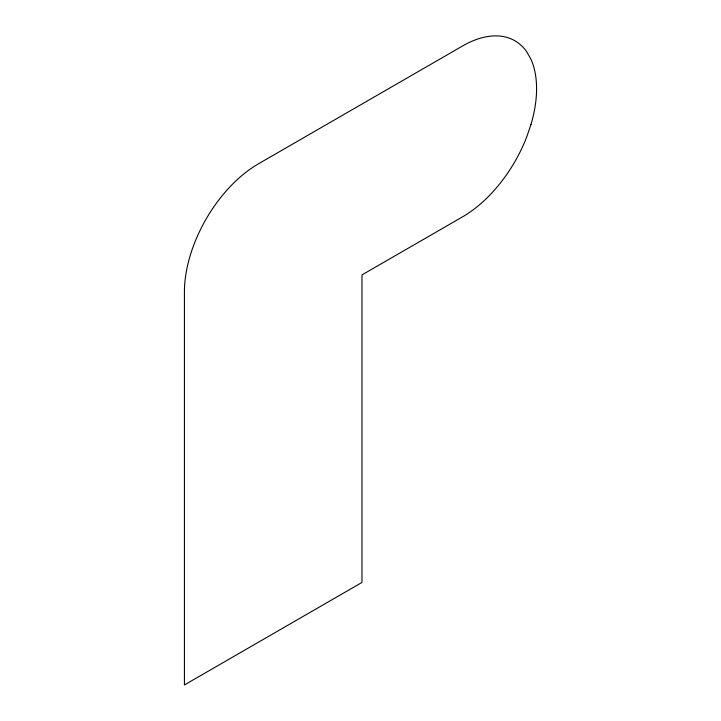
<?xml version="1.0" encoding="UTF-8"?>
<svg xmlns="http://www.w3.org/2000/svg" width="721" height="721" viewBox="0 0 721 721"><rect width="100%" height="100%" fill="white"/><g stroke="black" fill="none" stroke-linecap="round" stroke-linejoin="round"><path stroke-width="1.08" d="M530.944 124.616L526.663 137.107A104.626 60.402 -60 0 1 462.594 216.814L361.978 274.908L361.978 582.442L184.423 684.95L184.423 291.987A104.626 60.402 -60 0 1 258.406 163.847L462.594 45.964A104.626 60.402 -60 0 1 526.663 51.687L530.944 59.239A104.626 60.402 -60 0 1 530.944 124.616"/></g></svg>
